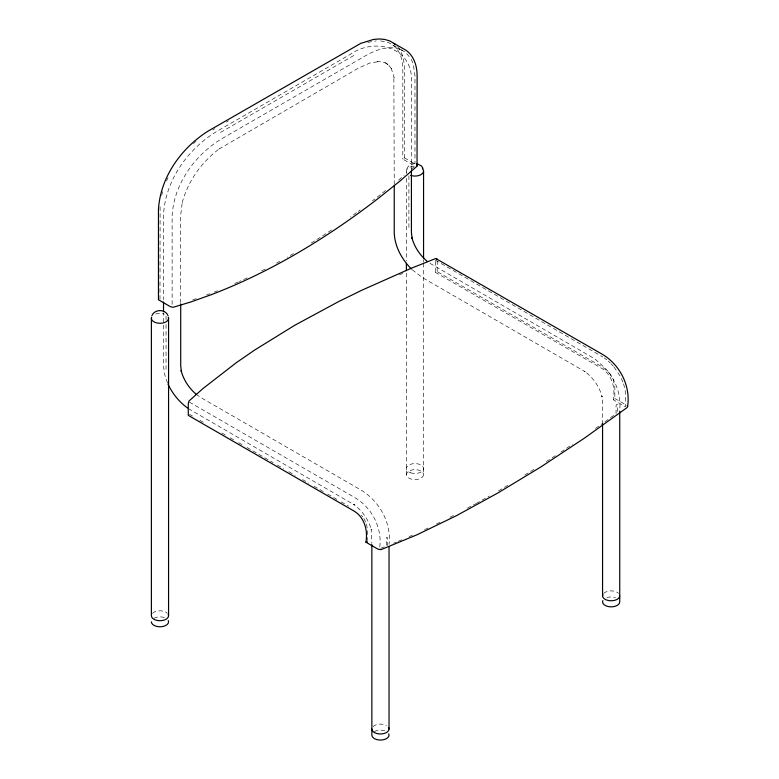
<?xml version="1.0" encoding="UTF-8"?>
<svg xmlns="http://www.w3.org/2000/svg" width="779" height="779" viewBox="0 0 779 779"><rect width="100%" height="100%" fill="white"/><g stroke="black" fill="none" stroke-linecap="round" stroke-linejoin="round"><path stroke-width="0.58" stroke-dasharray="3.9 2.92" d="M160.114 206.756L159.977 299.311M161.633 195.422L163.386 189.258M166.482 180.913L168.001 177.778M193.396 143.628L195.977 141.262M411.341 169.199L414.973 166.112L402.831 159.101L404.35 157.806L404.35 67.812C404.262 60.314 402.529 52.573 397.641 46.691M398.624 180.007L404.077 175.372M623.619 383.872L625.255 390.941L625.459 406.784L613.316 399.773L614.835 398.478L614.835 386.735L613.19 379.334L610.074 373.978L605.789 368.759L594.893 358.905L429.716 263.185M385.576 190.475L377.172 197.184A706.894 408.128 -60 0 1 372.469 200.778M604.981 421.76L615.137 414.331M595.448 428.44L603.17 422.997M560.938 452.083L572.507 444.264M546.293 461.558L557.482 454.303M524.832 475.054L535.085 468.695M498.511 490.828L507.83 485.317M212.745 129.927L214.838 128.72M226.368 122.06L228.461 120.852M220.496 132.459L354.455 55.114M476.096 503.507L489.319 496.057M467.381 508.161L475.599 503.789M436.415 524.053L441.625 521.453M449.95 517.285L455.15 514.685M424.536 529.662L429.842 527.188M398.157 541.366L403.619 539.01M409.082 536.663L412.354 535.251M399.461 274.86L402.753 273.448M380.697 548.299L386.296 546.098L386.472 537.432L387.406 537.422L387.406 545.67M393.57 543.255L396.647 542.038M192.803 299.847L196.22 298.63M206.493 294.968L209.921 293.751M435.276 261.354L435.276 272.28L437.204 271.647L602.294 366.958L608.75 372.333M367.834 42.378L376.267 40.898M414.973 163.317C409.598 163.054 405.421 168.342 406.385 173.542M380.658 40.898L388.604 42.611L404.934 51.979L400.747 49.622M399.793 49.34C388.536 45.328 376.345 49.69 366.403 55.231L220.691 139.363C194.38 155.742 173.785 184.428 172.12 215.958L172.12 306.322M404.35 157.806L416.492 164.817M435.276 260.147L602.761 356.948M435.276 272.28L600.784 367.834C611.963 373.978 615.498 387.854 613.316 399.773M614.835 398.478L626.978 405.489M189.385 402.11L355.282 497.888C372.508 508.161 382.664 528.746 379.568 548.747M189.385 414.243L192.53 416.064M199.862 420.29L204.049 422.715M221.859 432.997L226.046 435.412M230.233 437.827L234.43 440.252M238.617 442.667L242.805 445.091M246.992 447.506L273.186 462.629M277.373 465.044L283.663 468.676M288.892 471.704L295.183 475.326M302.515 479.562L308.796 483.194M314.034 486.213L323.46 491.656M327.657 494.071L337.083 499.514M341.27 501.939L348.603 506.175M188.382 408.634L354.474 504.948L353.676 504.344C362.225 510.635 368.798 519.817 371.417 530.148L371.164 529.214L371.856 543.421M604.348 357.96L606.685 359.781M196.162 394.281L200.836 397.563L360.589 489.796C379.159 500.858 391.603 522.495 389.033 544.365M608.214 361.076L610.473 363.141M412.247 269.787L422.685 277.743L585.185 371.739L584.386 371.145C592.946 377.435 599.509 386.618 602.128 396.949L601.885 396.014L602.566 401.73L602.566 423.562M406.706 53.605L410.718 58.483M392.791 44.968C400.133 50.45 402.811 59.934 402.831 68.737L402.831 159.101M611.184 363.9L613.316 366.188M613.979 367.016L620.444 376.549L623.268 382.956M361.349 515.172L362.663 516.818M608.769 372.459C616.9 383.093 621.038 396.569 619.743 409.949M363.851 518.551L365.779 522.173M411.273 59.301L413.318 64.141L414.973 75.748L414.973 163.697M167.485 383.005L164.496 373.91L163.532 366.091L163.532 312.866M366.481 523.994L367.425 529.574L367.425 540.519M617.396 411.555L617.182 404.223L616.062 405.411L616.062 413.659M437.204 260.722L437.204 271.647M423.562 259.728L423.562 262.163M423.562 263.37L423.562 474.606A8.588 4.956 0 0 1 410.679 478.9A8.588 4.956 0 0 1 410.679 470.312A8.588 4.956 0 0 1 423.562 474.606M411.419 169.822L411.419 81.678C413.347 47.061 374.709 37.08 350.112 54.452L216.26 131.729C187.554 149.383 165.245 180.611 163.532 214.877L163.532 299.555M408.907 175.83L408.907 229.25M406.385 178.401L406.385 260.946M406.385 273.088L406.385 474.606M394.242 184.594L393.853 76.264L394.155 77.676L391.233 68.445L392.129 69.847L389.666 66.264L386.559 63.411L387.971 64.54L384.3 62.486L386.024 63.157L381.827 61.901L377.182 61.483L378.945 61.619L370.015 62.972L358.418 68.153L219.201 148.916L220.009 148.312C201.664 161.789 187.583 181.468 181.974 203.621L182.228 202.686L180.709 215.16L180.709 302.632M166.044 316.04L166.044 319.682M166.044 324.541L166.044 369.46M360.219 209.94A706.894 408.128 -60 0 1 358.33 211.323M356.441 212.696A706.894 408.128 -60 0 1 350.482 216.961M331.562 229.971A706.894 408.128 -60 0 1 315.573 240.312M314.58 240.935A706.894 408.128 -60 0 1 310.578 243.428M293.547 253.594A706.894 408.128 -60 0 1 287.237 257.187M279.875 261.267A706.894 408.128 -60 0 1 274.617 264.1M265.172 269.047A706.894 408.128 -60 0 1 259.923 271.696M247.128 277.889A706.894 408.128 -60 0 1 239.435 281.443M238.335 281.93A706.894 408.128 -60 0 1 232.843 284.364M217.545 290.762A706.894 408.128 -60 0 1 214.274 292.057M406.677 172.393A8.588 4.956 0 0 1 414.973 166.151M153.901 618.322A8.588 4.956 0 0 1 164.272 617.533M152.538 613.277A8.588 4.956 0 0 1 167.417 613.277M155.683 314.044A8.588 4.956 0 0 1 164.272 314.044M374.368 731.588A8.588 4.956 0 0 1 384.738 730.799M373.005 726.544A8.588 4.956 0 0 1 386.511 725.522M603.725 593.345A8.588 4.956 0 0 1 618.594 593.345M606.86 597.6A8.588 4.956 0 0 1 615.449 597.6M410.679 472.834A8.588 4.956 0 0 0 423.562 468.539A8.588 4.956 0 0 0 410.679 464.245A8.588 4.956 0 0 0 410.679 472.834"/><path stroke-width="1.17" d="M211.43 294.628L190.894 301.94L173.191 307.286L170.601 306.78L158.458 299.769L158.458 209.775C160.192 177.291 181.41 147.747 208.499 130.862L360.804 43.351L373.433 39.447L379.305 38.95L384.758 39.447L389.685 40.917L406.141 50.362C414.116 56.127 417.116 66.264 417.125 75.709L417.047 166.219L399.238 181.653L378.691 198.061A706.894 408.128 -60 0 1 211.44 294.608M627.611 406.492L626.978 407.66L584.416 438.149L540.694 467.049L497.966 492.932L456.669 515.562L417.154 534.715L381.087 549.623L378.058 549.205L365.916 542.194C368.068 530.392 364.397 516.75 353.374 510.673L188.284 415.363L188.284 403.22L189.102 400.932L203.037 388.497L236.212 362.761L254.558 350.112L294.53 325.398L338.573 301.609L362.001 290.139L411.37 268.21L435.773 258.511L602.284 354.25C619.977 364.796 630.737 385.878 627.611 406.492L627.533 406.102M151.963 315.524C154.739 308.951 165.216 308.951 167.991 315.524M365.916 542.194L367.425 541.736M416.541 163.434L421.41 165.927L422.987 168.303M436.639 258.618L437.204 259.504M187.583 408.04C179.141 401.886 172.334 393.522 167.982 384.037M416.492 164.817L417.125 165.81M426.873 261.082C419.725 254.879 414.165 246.622 411.857 237.391L412.11 238.325L411.419 232.609L411.419 171.029M196.162 394.281C189.015 388.078 183.454 379.831 181.147 370.59L181.4 371.525L180.709 365.809L180.709 303.849M393.999 43.351L395.459 44.685M411.4 269.008C401.915 259.388 394.749 246.622 394.242 232.892L394.242 185.801M619.743 411.166L619.743 601.894A8.588 4.956 0 0 1 610.035 606.812A8.588 4.956 0 0 1 602.858 600.609M602.566 424.779L602.566 595.818M423.562 171.117L423.562 258.521M406.385 263.37L406.385 270.664M389.033 546.8L389.033 729.027M371.856 544.628L371.856 735.094A8.588 4.956 0 0 0 381.564 740.011A8.588 4.956 0 0 0 388.74 733.808M168.566 318.338L168.566 615.761M163.532 301.979L163.532 311.658M151.389 318.338L151.389 615.761A8.588 4.956 0 0 0 161.097 620.678A8.588 4.956 0 0 0 168.274 614.475M168.274 317.053A8.588 4.956 0 0 1 159.977 323.295A8.588 4.956 0 0 1 151.681 317.053M422.413 168.634A8.588 4.956 0 0 1 421.049 174.623A8.588 4.956 0 0 1 410.679 175.402M168.274 620.542A8.588 4.956 0 0 1 161.097 626.744A8.588 4.956 0 0 1 151.389 621.827M388.74 727.742A8.588 4.956 0 0 1 381.564 733.935A8.588 4.956 0 0 1 371.856 729.027M619.743 595.818A8.588 4.956 0 0 1 610.035 600.736A8.588 4.956 0 0 1 602.858 594.543"/></g></svg>
